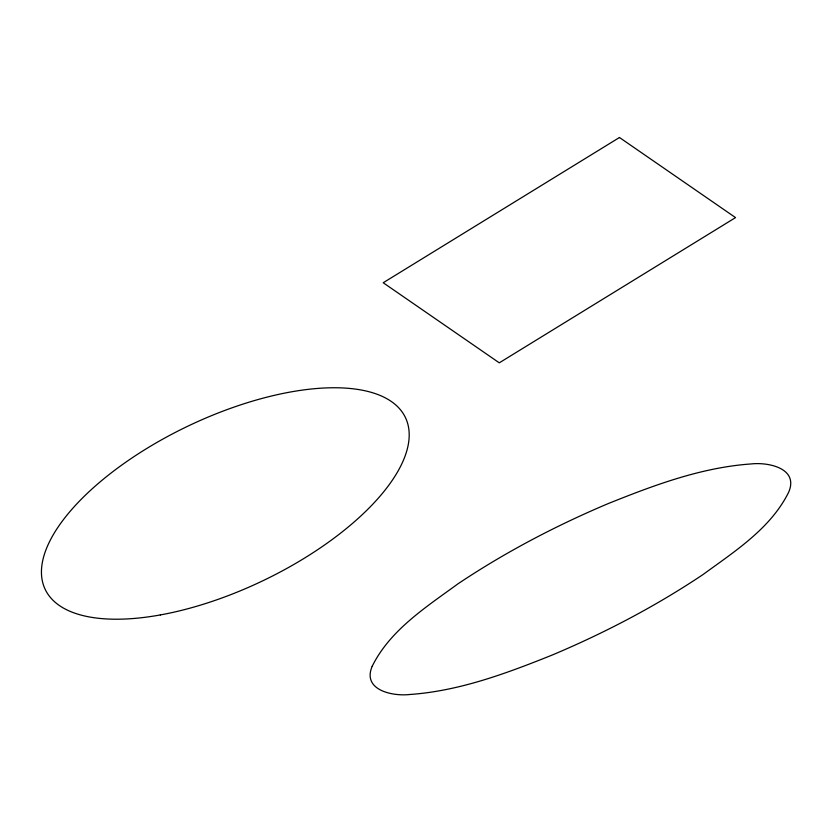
<?xml version="1.0" encoding="UTF-8"?>
<svg xmlns="http://www.w3.org/2000/svg" width="832" height="832" viewBox="0 0 832 832"><rect width="100%" height="100%" fill="white"/><g stroke="black" fill="none" stroke-linecap="round" stroke-linejoin="round"><path stroke-width="1.25" d="M372.195 666.266C361.889 690.248 392.725 696.457 409.729 694.502C459.368 691.038 506.667 673.317 552.458 654.94C604.906 632.809 655.585 606.268 702.936 574.61C734.677 551.377 770.713 528.518 788.684 492.18C798.99 468.198 768.154 461.989 751.15 463.944C701.501 467.407 654.202 485.129 608.41 503.506C555.963 525.647 505.294 552.178 457.943 583.846C426.192 607.079 390.156 629.928 372.195 666.266M619.466 137.498L383.209 282.745L499.283 362.835L735.54 217.599L619.466 137.498M160.337 614.931A199.545 85.904 -25.5 0 0 406.775 420.763A199.545 85.904 -25.5 0 0 108.857 474.76A199.545 85.904 -25.5 0 0 160.337 614.931"/></g></svg>
